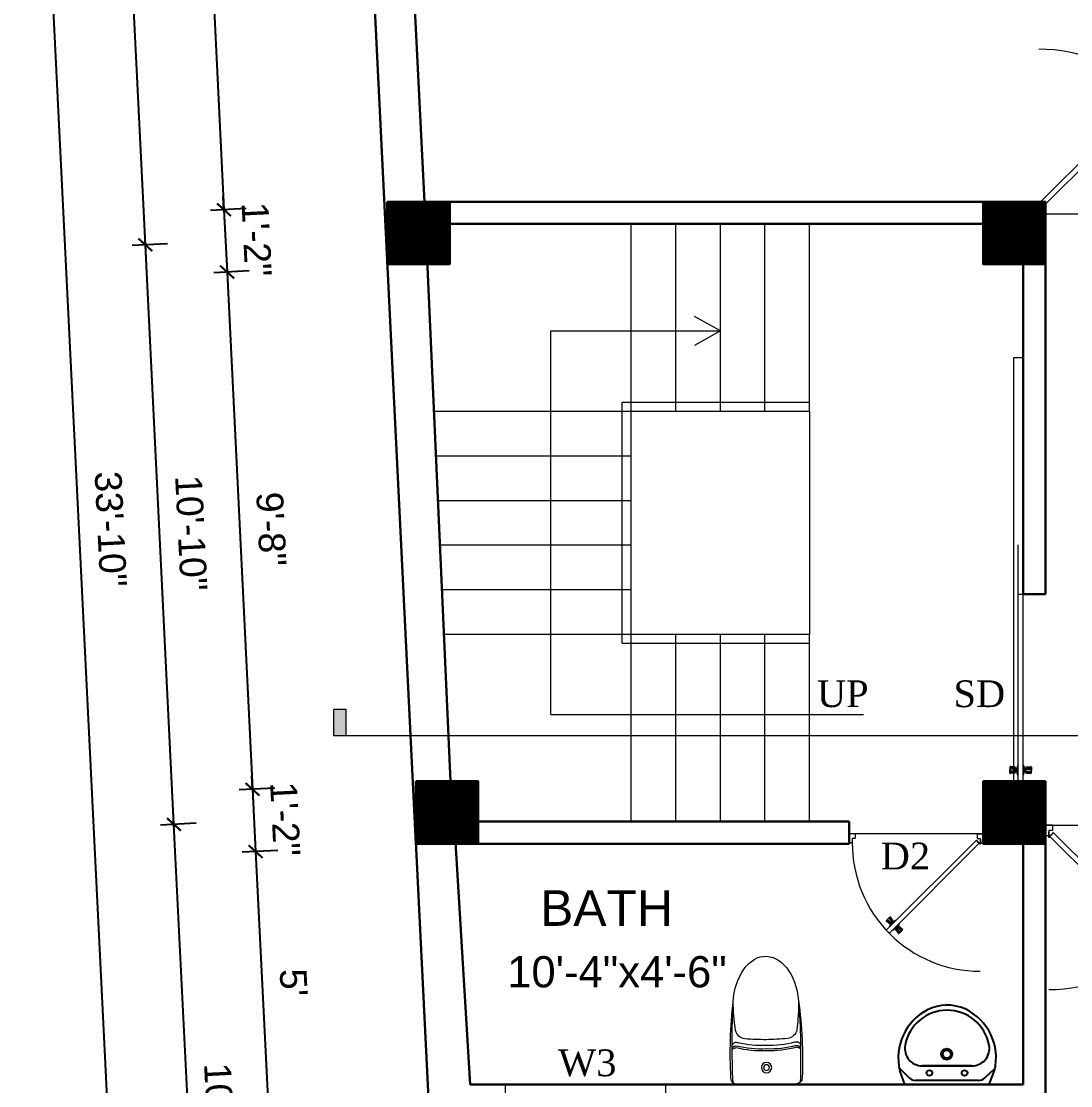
# Model space of a CAD drawing. Header units: inches. Extents: x -4737 to 13205, y 2479 to 13285.
# Drawn here: x -3662.2 to -3426.7, y 8744.2 to 8983 of the extents above; entities that cross this region are included whole.
import ezdxf
from ezdxf.enums import TextEntityAlignment as Align

# ---------------------------------------------------------------- set-up
doc = ezdxf.new("R2010")
doc.units = ezdxf.units.IN
doc.header["$MEASUREMENT"] = 0
doc.linetypes.add('HIDDEN2', pattern=[0.1875, 0.125, -0.0625])
for name, color, linetype, lineweight in [('A-FURN', 9, 'Continuous', 5), ('Door', 205, 'Continuous', 13), ('hatch-.09', 8, 'Continuous', 9), ('Label', 7, 'Continuous', 13), ('ns_DIMS', 1, 'Continuous', 0), ('ns_DIMS @ 1', 1, 'Continuous', 0), ('ns_TEXT', 7, 'Continuous', 13), ('PUERTAS', 7, 'Continuous', 9), ('stair', 201, 'Continuous', 13), ('Text', 7, 'Continuous', 13), ('WALL', 12, 'Continuous', 30), ('wall2', 1, 'Continuous', 15)]:
    doc.layers.add(name, color=color, linetype=linetype, lineweight=lineweight)
doc.layers.add('furniture', color=253, linetype='Continuous')
doc.styles.add('arial 1000', font='arial.ttf')
doc.styles.add('dim', font='arial.ttf', dxfattribs={"height": 7})
doc.styles.get("Standard").update_dxf_attribs({"font": 'arial.ttf'})
doc.styles.add('Tahoma', font='tahoma.ttf')
doc.dimstyles.new("1-8'", dxfattribs={"dimtxt": 6, "dimasz": 3, "dimexe": 3, "dimexo": 6, "dimgap": 4, "dimtad": 1, "dimdec": 0, "dimzin": 0, "dimdsep": 46, "dimlunit": 4, "dimtxsty": 'arial 1000', "dimblk": 'ARCHTICK', "dimcen": 8, "dimdle": 3, "dimclrt": 7, "dimazin": 0, "dimtfac": 1, "dimtdec": 0, "dimtix": 1, "dimtmove": 2, "dimatfit": 3, "dimfxl": 5, "dimfxlon": 1, "dimarcsym": 0})

# ---------------------------------------------------------------- blocks, each defined once
blk = doc.blocks.new('2ft6in')
at = {"layer": 'PUERTAS', "color": 2}
for p, q in [((0.84, 2.1), (21.02, 22.28)), ((21.71, 21.6), (1.47, 1.37)), ((18.33, 21.76), (18.31, 21.77)), ((21.71, 21.6), (21.02, 22.28)), ((21.18, 18.9), (21.2, 18.89)), ((0, 2), (0, 0)), ((0.6, 2), (0, 2)), ((1.33, 0), (0, 0)), ((0.6, 1.26), (0.6, 2.04)), ((0.67, 1.26), (0.6, 1.26)), ((0.67, 1.26), (0.67, 2.01)), ((0.67, 1), (0.67, 1.26)), ((1.33, 1), (0.67, 1)), ((1.31, 1.53), (0.79, 2.06)), ((1.36, 1.58), (0.81, 2.12)), ((1.36, 1.58), (1.31, 1.53)), ((1.47, 1.37), (1.31, 1.53)), ((1.33, 0), (1.33, 1)), ((28.67, 0), (28.67, 1)), ((28.67, 1), (29.33, 1)), ((28.67, 0), (30, 0)), ((29.33, 1), (29.33, 2)), ((29.33, 2), (30, 2)), ((30, 0), (30, 2))]:
    blk.add_line(p, q, dxfattribs=at)
at = {"layer": 'PUERTAS', "color": 1}
for p, q in [((18.06, 21.44), (18.48, 21.86)), ((18.08, 21.51), (18.45, 21.88)), ((18.11, 21.49), (18.08, 21.51)), ((18.82, 22.25), (18.45, 21.88)), ((18.9, 22.28), (18.48, 21.86)), ((18.84, 22.23), (18.82, 22.25)), ((19.54, 21.59), (18.99, 22.27)), ((19.54, 21.5), (19.18, 21.15)), ((20.12, 21.49), (19.74, 21.24)), ((20.22, 21.48), (20.22, 21.49)), ((18.74, 20.79), (18.06, 21.34)), ((18.83, 20.8), (19.18, 21.15)), ((18.84, 20.21), (19.1, 20.6)), ((18.85, 20.11), (18.84, 20.12)), ((18.92, 20.89), (18.93, 20.88)), ((19.02, 20.88), (19.24, 21.1)), ((19.12, 20.8), (19.03, 20.89)), ((19.1, 20.7), (19.11, 20.69)), ((19.1, 20.6), (19.1, 20.6)), ((19.11, 20.79), (19.33, 21.01)), ((19.45, 21.31), (19.24, 21.1)), ((19.55, 21.22), (19.33, 21.01)), ((19.45, 21.41), (19.45, 21.41)), ((19.54, 21.22), (19.45, 21.31)), ((19.53, 19.43), (19.54, 19.42)), ((19.64, 21.23), (19.64, 21.23)), ((19.64, 19.42), (20.02, 19.67)), ((19.74, 21.24), (19.73, 21.23)), ((20.02, 19.67), (20.03, 19.68)), ((20.12, 19.68), (20.12, 19.68)), ((20.21, 19.69), (20.43, 19.9)), ((20.22, 19.41), (20.57, 19.76)), ((20.22, 19.69), (20.31, 19.6)), ((20.22, 19.32), (20.76, 18.64)), ((20.31, 19.6), (20.52, 19.81)), ((20.31, 19.5), (20.31, 19.5)), ((20.65, 20.12), (20.43, 19.9)), ((20.74, 20.03), (20.52, 19.81)), ((20.93, 20.11), (20.57, 19.76)), ((20.64, 20.11), (20.73, 20.02)), ((20.66, 20.31), (20.65, 20.31)), ((20.65, 20.21), (20.65, 20.22)), ((20.91, 20.7), (20.66, 20.31)), ((20.84, 20.02), (20.83, 20.03)), ((20.91, 20.8), (20.91, 20.79)), ((21.02, 20.12), (21.7, 19.57)), ((21.7, 19.47), (21.28, 19.05)), ((21.67, 19.4), (21.31, 19.03)), ((21.65, 19.42), (21.67, 19.4)), ((20.86, 18.63), (21.28, 19.05)), ((20.91, 18.68), (20.94, 18.66)), ((20.94, 18.66), (21.31, 19.03))]:
    blk.add_line(p, q, dxfattribs=at)
at = {"layer": 'PUERTAS', "color": 8}
for p, q in [((18.95, 20.92), (18.2, 21.58)), ((18.44, 21.9), (18.31, 21.77)), ((19.07, 21.03), (18.34, 21.72)), ((18.44, 21.9), (18.56, 22.02)), ((18.58, 22.01), (18.56, 22.02)), ((19.3, 21.26), (18.61, 22)), ((19.42, 21.38), (18.75, 22.14)), ((19.51, 21.48), (18.88, 22.26)), ((19.55, 21.53), (18.93, 22.3)), ((18.81, 20.78), (18.04, 21.4)), ((18.86, 20.83), (18.08, 21.46)), ((18.91, 20.27), (19.19, 20.69)), ((19.13, 20.8), (19.03, 20.9)), ((19.15, 20.82), (19.05, 20.92)), ((19.09, 20.44), (19.25, 20.76)), ((19.19, 20.87), (19.1, 20.96)), ((19.25, 20.93), (19.16, 21.02)), ((19.28, 20.63), (19.32, 20.83)), ((19.4, 21.08), (19.31, 21.17)), ((19.47, 21.15), (19.38, 21.24)), ((19.43, 20.78), (19.4, 20.9)), ((19.51, 21.19), (19.42, 21.28)), ((19.55, 20.91), (19.43, 20.94)), ((19.53, 21.21), (19.44, 21.3)), ((19.7, 21.06), (19.51, 21.01)), ((19.89, 21.24), (19.58, 21.08)), ((20.07, 21.42), (19.64, 21.15)), ((19.69, 19.49), (20.12, 19.76)), ((19.87, 19.67), (20.18, 19.83)), ((20.06, 19.85), (20.25, 19.9)), ((20.21, 20), (20.33, 19.97)), ((20.21, 19.38), (20.83, 18.61)), ((20.23, 19.7), (20.32, 19.61)), ((20.25, 19.72), (20.34, 19.63)), ((20.25, 19.43), (20.88, 18.65)), ((20.29, 19.76), (20.38, 19.67)), ((20.33, 20.13), (20.36, 20.01)), ((20.34, 19.53), (21, 18.77)), ((20.36, 19.83), (20.45, 19.74)), ((20.48, 20.28), (20.44, 20.08)), ((20.46, 19.64), (21.14, 18.91)), ((20.5, 19.98), (20.6, 19.89)), ((20.67, 20.47), (20.51, 20.15)), ((20.85, 20.64), (20.57, 20.22)), ((20.57, 20.04), (20.66, 19.95)), ((20.61, 20.09), (20.7, 19.99)), ((20.63, 20.11), (20.72, 20.01)), ((20.69, 19.87), (21.42, 19.19)), ((20.81, 19.99), (21.56, 19.33)), ((20.9, 20.08), (21.68, 19.45)), ((20.95, 20.13), (21.72, 19.51)), ((21.32, 19.01), (21.44, 19.14)), ((21.43, 19.15), (21.44, 19.14)), ((21.32, 19.01), (21.2, 18.89)), ((0, 0), (30, 0))]:
    blk.add_line(p, q, dxfattribs=at)
at = {"layer": 'PUERTAS', "color": 2}
for radius in [0.129, 0.0627]:
    blk.add_circle((0.68, 2.14), radius, dxfattribs=at)
at = {"layer": 'PUERTAS', "color": 8}
blk.add_arc((0.68, 2.14), 28.65, 359.7285, 90.0333, dxfattribs=at)
at = {"layer": 'PUERTAS', "color": 1}
for centre, start, end in [((18.94, 22.23), 38.9236, 135), ((19.49, 21.55), 315, 38.9236), ((20.17, 21.44), 45, 135), ((18.78, 20.84), 231.0764, 315), ((18.89, 20.16), 135, 225), ((18.97, 20.93), 225, 315), ((19.16, 20.74), 135, 219.7428), ((19.06, 20.65), 315, 39.7428), ((19.4, 21.36), 315, 45), ((19.59, 19.47), 225, 315), ((19.6, 21.18), 50.2572, 135), ((19.68, 21.28), 230.2572, 315), ((20.07, 19.63), 50.2572, 135), ((20.16, 19.73), 230.2572, 315), ((20.27, 19.36), 135, 218.9236), ((20.35, 19.55), 135, 225), ((20.7, 20.26), 135, 219.7428), ((20.6, 20.17), 315, 39.7428), ((20.78, 19.98), 45, 135), ((20.87, 20.75), 315, 45), ((20.98, 20.07), 51.0764, 135), ((21.65, 19.52), 315, 51.0764), ((20.82, 18.68), 218.9236, 315)]:
    blk.add_arc(centre, 0.0667, start, end, dxfattribs=at)
blk = doc.blocks.new('*U33')
at = {"color": 3, "xscale": -1}
blk.add_blockref('2ft6in', (42, 0), dxfattribs=at)
blk = doc.blocks.new('3ft')
at = {"layer": 'PUERTAS', "color": 2}
for p, q in [((1.01, 2.52), (25.23, 26.74)), ((26.05, 25.92), (25.23, 26.74)), ((26.05, 25.92), (1.77, 1.64)), ((21.99, 26.11), (21.98, 26.13)), ((25.42, 22.68), (25.43, 22.67)), ((0, 2.4), (0, 0)), ((0.72, 2.4), (0, 2.4)), ((0.72, 1.52), (0.72, 2.44)), ((0.8, 1.52), (0.8, 2.41)), ((1.57, 1.84), (0.94, 2.47)), ((1.63, 1.89), (0.97, 2.55)), ((35.2, 1.2), (35.2, 2.4)), ((35.2, 2.4), (36, 2.4)), ((36, 0), (36, 2.4)), ((1.6, 0), (0, 0)), ((0.8, 1.52), (0.72, 1.52)), ((0.8, 1.2), (0.8, 1.52)), ((1.6, 1.2), (0.8, 1.2)), ((1.63, 1.89), (1.57, 1.84)), ((1.77, 1.64), (1.57, 1.84)), ((1.6, 0), (1.6, 1.2)), ((34.4, 0), (34.4, 1.2)), ((34.4, 1.2), (35.2, 1.2)), ((34.4, 0), (36, 0))]:
    blk.add_line(p, q, dxfattribs=at)
at = {"layer": 'PUERTAS', "color": 8}
for p, q in [((22.13, 26.28), (21.98, 26.13)), ((22.13, 26.28), (22.27, 26.42)), ((22.29, 26.41), (22.27, 26.42)), ((23.16, 25.52), (22.34, 26.39)), ((23.3, 25.66), (22.5, 26.56)), ((23.41, 25.77), (22.65, 26.71)), ((23.46, 25.83), (22.72, 26.75)), ((22.57, 24.94), (21.65, 25.68)), ((22.63, 24.99), (21.69, 25.75)), ((22.74, 25.1), (21.84, 25.9)), ((22.88, 25.24), (22.01, 26.06)), ((22.69, 24.32), (23.02, 24.83)), ((22.95, 24.96), (22.84, 25.07)), ((22.98, 24.99), (22.86, 25.1)), ((23.03, 25.04), (22.91, 25.15)), ((22.91, 24.53), (23.1, 24.91)), ((23.11, 25.12), (22.99, 25.23)), ((23.13, 24.76), (23.18, 24.99)), ((23.28, 25.3), (23.17, 25.41)), ((23.36, 25.37), (23.25, 25.49)), ((23.31, 24.94), (23.28, 25.08)), ((23.41, 25.43), (23.3, 25.54)), ((23.46, 25.09), (23.32, 25.13)), ((23.44, 25.45), (23.33, 25.56)), ((23.64, 25.27), (23.41, 25.22)), ((23.87, 25.49), (23.49, 25.3)), ((24.08, 25.71), (23.57, 25.38)), ((24.07, 23.82), (24.3, 23.88)), ((24.25, 24), (24.39, 23.97)), ((24.4, 24.15), (24.43, 24.01)), ((24.58, 24.33), (24.52, 24.1)), ((24.6, 23.97), (24.72, 23.86)), ((24.8, 24.56), (24.61, 24.18)), ((25.02, 24.77), (24.68, 24.26)), ((24.68, 24.05), (24.79, 23.94)), ((24.73, 24.1), (24.85, 23.99)), ((24.76, 24.13), (24.87, 24.02)), ((24.97, 23.99), (25.87, 23.2)), ((25.08, 24.1), (26.02, 23.34)), ((25.14, 24.15), (26.06, 23.41)), ((23.63, 23.38), (24.14, 23.72)), ((23.84, 23.6), (24.22, 23.79)), ((24.25, 23.26), (24.99, 22.34)), ((24.27, 23.64), (24.38, 23.53)), ((24.3, 23.67), (24.41, 23.56)), ((24.3, 23.32), (25.06, 22.38)), ((24.35, 23.72), (24.46, 23.61)), ((24.41, 23.43), (25.2, 22.53)), ((24.43, 23.8), (24.54, 23.69)), ((24.55, 23.57), (25.37, 22.7)), ((24.83, 23.85), (25.7, 23.03)), ((25.58, 22.82), (25.43, 22.67)), ((25.58, 22.82), (25.73, 22.97)), ((25.72, 22.98), (25.73, 22.97)), ((0, 0), (36, 0))]:
    blk.add_line(p, q, dxfattribs=at)
at = {"layer": 'PUERTAS', "color": 1}
for p, q in [((22.58, 26.7), (22.14, 26.26)), ((22.67, 26.73), (22.17, 26.23)), ((22.61, 26.67), (22.58, 26.7)), ((23.45, 25.91), (22.79, 26.73)), ((21.67, 25.73), (22.17, 26.23)), ((22.49, 24.95), (21.67, 25.61)), ((21.7, 25.82), (22.14, 26.26)), ((21.73, 25.79), (21.7, 25.82)), ((22.6, 24.96), (23.02, 25.38)), ((22.61, 24.25), (22.92, 24.72)), ((22.62, 24.13), (22.61, 24.14)), ((22.7, 25.07), (22.71, 25.06)), ((22.82, 25.06), (23.08, 25.32)), ((22.94, 24.95), (22.83, 25.07)), ((22.92, 24.72), (22.92, 24.72)), ((22.93, 24.94), (23.19, 25.21)), ((22.93, 24.84), (22.93, 24.83)), ((23.44, 25.81), (23.02, 25.38)), ((23.34, 25.58), (23.08, 25.32)), ((23.46, 25.47), (23.19, 25.21)), ((23.33, 25.7), (23.34, 25.69)), ((23.45, 25.46), (23.33, 25.57)), ((23.57, 25.47), (23.57, 25.47)), ((24.15, 25.79), (23.68, 25.48)), ((23.68, 25.48), (23.68, 25.48)), ((24.25, 23.62), (24.51, 23.89)), ((24.27, 25.78), (24.26, 25.79)), ((24.78, 24.15), (24.51, 23.89)), ((24.89, 24.03), (24.63, 23.77)), ((25.11, 24.14), (24.69, 23.71)), ((24.77, 24.14), (24.88, 24.03)), ((24.79, 24.38), (24.78, 24.37)), ((24.78, 24.26), (24.78, 24.26)), ((25.1, 24.84), (24.79, 24.38)), ((25, 24.03), (25, 24.03)), ((25.09, 24.96), (25.1, 24.95)), ((25.22, 24.14), (26.03, 23.48)), ((23.44, 23.31), (23.45, 23.3)), ((23.56, 23.3), (24.03, 23.61)), ((24.03, 23.61), (24.03, 23.62)), ((24.14, 23.62), (24.14, 23.62)), ((24.26, 23.29), (24.69, 23.71)), ((24.26, 23.63), (24.37, 23.52)), ((24.26, 23.18), (24.92, 22.37)), ((24.37, 23.52), (24.63, 23.77)), ((24.37, 23.4), (24.37, 23.4)), ((25.04, 22.36), (25.54, 22.86)), ((25.1, 22.42), (25.13, 22.39)), ((25.13, 22.39), (25.57, 22.83)), ((26.04, 23.37), (25.54, 22.86)), ((26.01, 23.27), (25.57, 22.83)), ((25.98, 23.3), (26.01, 23.27))]:
    blk.add_line(p, q, dxfattribs=at)
at = {"layer": 'PUERTAS', "color": 2}
for radius in [0.155, 0.0752]:
    blk.add_circle((0.82, 2.56), radius, dxfattribs=at)
at = {"layer": 'PUERTAS', "color": 8}
blk.add_arc((0.82, 2.56), 34.38, 359.7285, 90.0333, dxfattribs=at)
at = {"layer": 'PUERTAS', "color": 1}
for centre, start, end in [((22.73, 26.68), 38.9236, 135), ((22.54, 25.01), 231.0764, 315), ((22.67, 24.2), 135, 225), ((22.77, 25.12), 225, 315), ((22.99, 24.89), 135, 219.7428), ((22.87, 24.78), 315, 39.7428), ((23.28, 25.63), 315, 45), ((23.39, 25.86), 315, 38.9236), ((23.51, 25.41), 50.2572, 135), ((23.62, 25.53), 230.2572, 315), ((24.2, 25.73), 45, 135), ((24.84, 24.31), 135, 219.7428), ((24.72, 24.21), 315, 39.7428), ((24.94, 23.98), 45, 135), ((25.04, 24.89), 315, 45), ((25.17, 24.08), 51.0764, 135), ((23.51, 23.36), 225, 315), ((24.09, 23.56), 50.2572, 135), ((24.2, 23.68), 230.2572, 315), ((24.32, 23.23), 135, 218.9236), ((24.42, 23.46), 135, 225), ((24.98, 22.42), 218.9236, 315), ((25.98, 23.42), 315, 51.0764)]:
    blk.add_arc(centre, 0.08, start, end, dxfattribs=at)
blk = doc.blocks.new('*U36')
at = {"color": 3}
blk.add_blockref('3ft', (0, 0), dxfattribs=at)
blk = doc.blocks.new('A$C2BC6131C')
at = {"layer": 'A-FURN', "color": 8}
for p in [(0, 163.5), (0, -163.5)]:
    blk.add_line(p, (0, 0), dxfattribs=at)
for radius in [29.6, 16.1]:
    blk.add_circle((95.9, 0), radius, dxfattribs=at)
for centre, radius, start, end in [((40, 163.5), 40, 92.59988, 180), ((197, -4116.4), 4311.6, 86.30057, 92.47118), ((155.1, -2371.3), 2577.4, 82.86641, 92.59988), ((201.9, 176.4), 18.8, 342.35932, 95.93155), ((192.7, 178.4), 18.2, 343.38126, 66.47238), ((217.8, 172), 24.1, 332.20328, 71.94045), ((468.5, -913.5), 1099.7, 89.65189, 98.29697), ((793.4, 23.7), 602, 165.61847, 182.25332), ((793.4, 23.7), 592, 165.61847, 182.25332), ((773.9, 23.7), 552, 165.61847, 182.45753), ((1633.1, -8.2), 1378.2, 174.60795, 179.65911), ((320.7, 115.7), 60, 100.47011, 174.60795), ((1633.1, 8.2), 1378.2, 180.34089, 185.39205), ((793.4, -23.7), 602, 177.74668, 194.38153), ((793.4, -23.7), 592, 177.74668, 194.38153), ((773.9, -23.7), 552, 177.54247, 194.38153), ((40, -163.5), 40, 180, 267.40012), ((201.9, -176.4), 18.8, 264.06845, 17.64068), ((192.7, -178.4), 18.2, 293.52762, 16.61874), ((217.8, -172), 24.1, 288.05955, 27.79672), ((320.7, -115.7), 60, 185.39205, 259.52989), ((468.5, 913.5), 1099.7, 261.70303, 270.34811), ((197, 4116.4), 4311.6, 267.52882, 273.69943), ((155.1, 2371.3), 2577.4, 267.40012, 277.13359)]:
    blk.add_arc(centre, radius, start, end, dxfattribs=at)
blk.add_ellipse((440.7, 0), major_axis=(-289.3, 0), ratio=0.648116, start_param=1.570796, end_param=4.592942, dxfattribs=at)
blk = doc.blocks.new('A$C2C8E2855')
at = {"color": 3}
for p, q in [((49.5, -117.7), (20, -196.2)), ((530.2, -117.7), (49.5, -117.7)), ((52.4, -117.7), (529.2, -117.7)), ((530.2, -117.7), (559.7, -196.2)), ((76.7, -153.7), (18.7, -208.2)), ((110.9, -140.2), (470.9, -140.2)), ((506.5, -155.1), (563.4, -212.8)), ((149.1, -222.9), (431, -222.9)), ((431, -222.9), (149.1, -222.9))]:
    blk.add_line(p, q, dxfattribs=at)
for centre, radius in [((190.8, -182.7), 16.3), ((390.8, -182.7), 16.3), ((292.2, -290.1), 31.6), ((292.2, -290.1), 23)]:
    blk.add_circle(centre, radius, dxfattribs=at)
for centre, radius, start, end in [((110.9, -190.2), 50, 90, 133.18096), ((470.9, -190.2), 50, 44.56072, 90), ((318.3, -269.6), 307.1, 166.17513, 244.72963), ((149.1, -322.9), 100, 90, 190.56023), ((261.4, -269.6), 307.1, 297.06391, 13.82487), ((431, -322.9), 100, 349.43977, 90), ((290.1, -296.6), 243.4, 190.56023, 349.43977), ((289.7, -319.1), 250.2, 245.80711, 296.46282), ((318.3, -269.6), 307.1, 266.58899, 266.59358)]:
    blk.add_arc(centre, radius, start, end, dxfattribs=at)
at = {"color": 3, "width": 0.8, "flags": 9}
for tag in ['XSIZE', 'YSIZE']:
    blk.add_attdef(tag, (289.9, -117.7), '', height=0.5, dxfattribs=at)
blk = doc.blocks.new('*U53')
blk.add_hatch(color=256).paths.add_polyline_path([(-7.7473, 0.125), (-7.6914, 0.125), (-7.6914, 0), (-7.7473, 0)])
at = {"linetype": 'HIDDEN2', "ltscale": 100}
blk.add_line((-0.3125, 0), (-7.7473, 0), dxfattribs=at)
blk.add_lwpolyline([(-7.7473, 0.125), (-7.6914, 0.125), (-7.6914, 0), (-7.7473, 0)], close=True)
at = {"style": 'Tahoma', "flags": 8}
blk.add_attdef('VIEWNUMBER', text='', height=0.125, dxfattribs=at).set_placement((0, 0), align=Align.BOTTOM_CENTER)
blk.add_attdef('SHEETNUMBER', text='', height=0.125, dxfattribs=at).set_placement((0, -0.0625), align=Align.TOP_CENTER)
blk = doc.blocks.new('_ArchTick')
at = {"color": 0, "const_width": 0.15}
blk.add_lwpolyline([(-0.5, -0.5), (0.5, 0.5)], dxfattribs=at)
blk = doc.blocks.new('*D1497')
at = {"layer": 'Defpoints', "color": 0, "transparency": 16777216}
for p in [(-3586.56, 9061.02), (-3580.04, 8942.51), (-3616.68, 8940.7)]:
    blk.add_point(p, dxfattribs=at)
at = {"layer": 'ns_DIMS', "color": 0, "lineweight": -2, "transparency": 16777216}
for p, q in [((-3622.67, 9062.24), (-3616.53, 8937.71)), ((-3617.53, 9059.49), (-3625.52, 9059.1)), ((-3611.69, 8940.95), (-3619.68, 8940.56))]:
    blk.add_line(p, q, dxfattribs=at)
at = {"layer": 'ns_DIMS', "color": 0, "lineweight": -2, "transparency": 16777216, "xscale": 3, "yscale": 3, "zscale": 3}
for p, rotation in [((-3622.52, 9059.24), 92.82029601864603), ((-3616.68, 8940.7), 272.820296018646)]:
    blk.add_blockref('_ArchTick', p, dxfattribs=dict(at, rotation=rotation))
at = {"layer": 'ns_DIMS', "color": 7, "transparency": 16777216, "insert": (-3612.54, 9000.32), "char_height": 6, "attachment_point": 5, "rotation": 272.8203, "style": 'arial 1000'}
blk.add_mtext('9\'-11"', dxfattribs=at)
blk = doc.blocks.new('*D1498')
at = {"layer": 'Defpoints', "color": 0, "transparency": 16777216}
for p in [(-3580.04, 8942.51), (-3580.04, 8928.51), (-3615.99, 8926.74)]:
    blk.add_point(p, dxfattribs=at)
at = {"layer": 'ns_DIMS', "color": 0, "lineweight": -2, "transparency": 16777216}
for p, q in [((-3616.68, 8940.7), (-3616.83, 8943.7)), ((-3611.69, 8940.95), (-3619.68, 8940.56)), ((-3616.68, 8940.7), (-3615.99, 8926.74)), ((-3611, 8926.98), (-3618.99, 8926.59)), ((-3615.99, 8926.74), (-3615.84, 8923.74))]:
    blk.add_line(p, q, dxfattribs=at)
at = {"layer": 'ns_DIMS', "color": 0, "lineweight": -2, "transparency": 16777216, "xscale": 3, "yscale": 3, "zscale": 3}
for p, rotation in [((-3616.68, 8940.7), 272.820296018646), ((-3615.99, 8926.74), 92.82029601864603)]:
    blk.add_blockref('_ArchTick', p, dxfattribs=dict(at, rotation=rotation))
at = {"layer": 'ns_DIMS', "color": 7, "transparency": 16777216, "insert": (-3609.33, 8934.06), "char_height": 6, "attachment_point": 5, "rotation": 272.8203, "style": 'arial 1000'}
blk.add_mtext('1\'-2"', dxfattribs=at)
blk = doc.blocks.new('*D1499')
at = {"layer": 'Defpoints', "color": 0, "transparency": 16777216}
for p in [(-3580.04, 8928.51), (-3610.28, 8810.7), (-3573.63, 8812.51)]:
    blk.add_point(p, dxfattribs=at)
at = {"layer": 'ns_DIMS', "color": 0, "lineweight": -2, "transparency": 16777216}
for p, q in [((-3616.14, 8929.73), (-3610.13, 8807.71)), ((-3611, 8926.98), (-3618.99, 8926.59)), ((-3605.28, 8810.95), (-3613.27, 8810.56))]:
    blk.add_line(p, q, dxfattribs=at)
at = {"layer": 'ns_DIMS', "color": 0, "lineweight": -2, "transparency": 16777216, "xscale": 3, "yscale": 3, "zscale": 3}
for p, rotation in [((-3615.99, 8926.74), 92.82029601864603), ((-3610.28, 8810.7), 272.820296018646)]:
    blk.add_blockref('_ArchTick', p, dxfattribs=dict(at, rotation=rotation))
at = {"layer": 'ns_DIMS', "color": 7, "transparency": 16777216, "insert": (-3606.08, 8869.07), "char_height": 6, "attachment_point": 5, "rotation": 272.8203, "style": 'arial 1000'}
blk.add_mtext('9\'-8"', dxfattribs=at)
blk = doc.blocks.new('*D1500')
at = {"layer": 'Defpoints', "color": 0, "transparency": 16777216}
for p in [(-3573.63, 8812.51), (-3573.63, 8798.51), (-3609.59, 8796.74)]:
    blk.add_point(p, dxfattribs=at)
at = {"layer": 'ns_DIMS', "color": 0, "lineweight": -2, "transparency": 16777216}
for p, q in [((-3610.28, 8810.7), (-3610.42, 8813.7)), ((-3605.28, 8810.95), (-3613.27, 8810.56)), ((-3610.28, 8810.7), (-3609.59, 8796.74)), ((-3604.59, 8796.98), (-3612.58, 8796.59)), ((-3609.59, 8796.74), (-3609.44, 8793.74))]:
    blk.add_line(p, q, dxfattribs=at)
at = {"layer": 'ns_DIMS', "color": 0, "lineweight": -2, "transparency": 16777216, "xscale": 3, "yscale": 3, "zscale": 3}
for p, rotation in [((-3610.28, 8810.7), 272.820296018646), ((-3609.59, 8796.74), 92.82029601864603)]:
    blk.add_blockref('_ArchTick', p, dxfattribs=dict(at, rotation=rotation))
at = {"layer": 'ns_DIMS', "color": 7, "transparency": 16777216, "insert": (-3602.93, 8804.06), "char_height": 6, "attachment_point": 5, "rotation": 272.8203, "style": 'arial 1000'}
blk.add_mtext('1\'-2"', dxfattribs=at)
blk = doc.blocks.new('*D1501')
at = {"layer": 'Defpoints', "color": 0, "transparency": 16777216}
for p in [(-3573.63, 8798.51), (-3561.12, 8739.5), (-3606.66, 8737.26)]:
    blk.add_point(p, dxfattribs=at)
at = {"layer": 'ns_DIMS', "color": 0, "lineweight": -2, "transparency": 16777216}
for p, q in [((-3609.74, 8799.73), (-3606.51, 8734.26)), ((-3604.59, 8796.98), (-3612.58, 8796.59)), ((-3601.66, 8737.5), (-3609.65, 8737.11))]:
    blk.add_line(p, q, dxfattribs=at)
at = {"layer": 'ns_DIMS', "color": 0, "lineweight": -2, "transparency": 16777216, "xscale": 3, "yscale": 3, "zscale": 3}
for p, rotation in [((-3609.59, 8796.74), 92.82029601864603), ((-3606.66, 8737.26), 272.820296018646)]:
    blk.add_blockref('_ArchTick', p, dxfattribs=dict(at, rotation=rotation))
at = {"layer": 'ns_DIMS', "color": 7, "transparency": 16777216, "insert": (-3601.08, 8767.34), "char_height": 6, "attachment_point": 5, "rotation": 272.8203, "style": 'arial 1000'}
blk.add_mtext("5'", dxfattribs=at)
blk = doc.blocks.new('*D1504')
at = {"layer": 'Defpoints', "color": 0, "transparency": 16777216}
for p in [(-3573.63, 8805.51), (-3627.91, 8802.83), (-3567.28, 8676.51)]:
    blk.add_point(p, dxfattribs=at)
at = {"layer": 'ns_DIMS', "color": 0, "lineweight": -2, "transparency": 16777216}
for p, q in [((-3621.41, 8670.84), (-3628.06, 8805.83)), ((-3622.92, 8803.08), (-3630.91, 8802.69)), ((-3616.56, 8674.08), (-3624.55, 8673.69))]:
    blk.add_line(p, q, dxfattribs=at)
at = {"layer": 'ns_DIMS', "color": 0, "lineweight": -2, "transparency": 16777216, "xscale": 3, "yscale": 3, "zscale": 3}
for p, rotation in [((-3627.91, 8802.83), 92.82029601863742), ((-3621.55, 8673.83), 272.8202960186374)]:
    blk.add_blockref('_ArchTick', p, dxfattribs=dict(at, rotation=rotation))
at = {"layer": 'ns_DIMS', "color": 7, "transparency": 16777216, "insert": (-3617.68, 8738.68), "char_height": 6, "attachment_point": 5, "rotation": 272.8203, "style": 'arial 1000'}
blk.add_mtext('10\'-9"', dxfattribs=at)
blk = doc.blocks.new('*D1505')
at = {"layer": 'Defpoints', "color": 0, "transparency": 16777216}
for p in [(-3587.25, 9075.02), (-3659.17, 9071.47), (-3567.28, 8669.51)]:
    blk.add_point(p, dxfattribs=at)
at = {"layer": 'ns_DIMS', "color": 0, "lineweight": -2, "transparency": 16777216}
for p, q in [((-3639.04, 8662.97), (-3659.31, 9074.47)), ((-3654.17, 9071.72), (-3662.16, 9071.33)), ((-3634.2, 8666.21), (-3642.19, 8665.82))]:
    blk.add_line(p, q, dxfattribs=at)
at = {"layer": 'ns_DIMS', "color": 0, "lineweight": -2, "transparency": 16777216, "xscale": 3, "yscale": 3, "zscale": 3}
for p, rotation in [((-3659.17, 9071.47), 92.82029601863792), ((-3639.19, 8665.97), 272.8202960186379)]:
    blk.add_blockref('_ArchTick', p, dxfattribs=dict(at, rotation=rotation))
at = {"layer": 'ns_DIMS', "color": 7, "transparency": 16777216, "insert": (-3642.12, 8869.07), "char_height": 6, "attachment_point": 5, "rotation": 272.8203, "style": 'arial 1000'}
blk.add_mtext('33\'-10"', dxfattribs=at)
blk = doc.blocks.new('*D1506')
at = {"layer": 'Defpoints', "color": 0, "transparency": 16777216}
for p in [(-3580.04, 8935.51), (-3634.31, 8932.83), (-3573.63, 8805.51)]:
    blk.add_point(p, dxfattribs=at)
at = {"layer": 'ns_DIMS', "color": 0, "lineweight": -2, "transparency": 16777216}
for p, q in [((-3627.76, 8799.84), (-3634.46, 8935.83)), ((-3629.32, 8933.08), (-3637.31, 8932.69)), ((-3622.92, 8803.08), (-3630.91, 8802.69))]:
    blk.add_line(p, q, dxfattribs=at)
at = {"layer": 'ns_DIMS', "color": 0, "lineweight": -2, "transparency": 16777216, "xscale": 3, "yscale": 3, "zscale": 3}
for p, rotation in [((-3634.31, 8932.83), 92.82029601864603), ((-3627.91, 8802.83), 272.820296018646)]:
    blk.add_blockref('_ArchTick', p, dxfattribs=dict(at, rotation=rotation))
at = {"layer": 'ns_DIMS', "color": 7, "transparency": 16777216, "insert": (-3624.06, 8868.18), "char_height": 6, "attachment_point": 5, "rotation": 272.8203, "style": 'arial 1000'}
blk.add_mtext('10\'-10"', dxfattribs=at)
blk = doc.blocks.new('*D1507')
at = {"layer": 'Defpoints', "color": 0, "transparency": 16777216}
for p in [(-3586.56, 9068.02), (-3640.84, 9065.34), (-3580.04, 8935.51)]:
    blk.add_point(p, dxfattribs=at)
at = {"layer": 'ns_DIMS', "color": 0, "lineweight": -2, "transparency": 16777216}
for p, q in [((-3634.17, 8929.84), (-3640.99, 9068.34)), ((-3635.85, 9065.59), (-3643.84, 9065.19)), ((-3629.32, 8933.08), (-3637.31, 8932.69))]:
    blk.add_line(p, q, dxfattribs=at)
at = {"layer": 'ns_DIMS', "color": 0, "lineweight": -2, "transparency": 16777216, "xscale": 3, "yscale": 3, "zscale": 3}
for p, rotation in [((-3640.84, 9065.34), 92.82029601864603), ((-3634.31, 8932.83), 272.820296018646)]:
    blk.add_blockref('_ArchTick', p, dxfattribs=dict(at, rotation=rotation))
at = {"layer": 'ns_DIMS', "color": 7, "transparency": 16777216, "insert": (-3630.57, 8999.43), "char_height": 6, "attachment_point": 5, "rotation": 272.8203, "style": 'arial 1000'}
blk.add_mtext('11\'-1"', dxfattribs=at)

msp = doc.modelspace()

# ---------------------------------------------------------------- hatches: boundary and pattern name
at = {"layer": 'hatch-.09'}
h = msp.add_hatch(dxfattribs=at)
h.set_pattern_fill('ANSI31', color=256)
h.set_pattern_definition([(45, (-19012.42453, 8652.36911), (-0.0883883476, 0.0883883476), [])])
h.paths.add_polyline_path([(-3566.04, 8942.51), (-3580.04, 8942.51), (-3580.04, 8928.51), (-3566.04, 8928.51)])
h = msp.add_hatch(dxfattribs=at)
h.set_pattern_fill('ANSI31', color=256)
h.set_pattern_definition([(45, (-18878.7581, 8652.36911), (-0.0883883476, 0.0883883476), [])])
h.paths.add_polyline_path([(-3432.37, 8942.51), (-3446.37, 8942.51), (-3446.37, 8928.51), (-3432.37, 8928.51)])
h = msp.add_hatch(dxfattribs=at)
h.set_pattern_fill('ANSI31', color=256)
h.set_pattern_definition([(45, (-19006.0203, 8522.36911), (-0.0883883476, 0.0883883476), [])])
h.paths.add_polyline_path([(-3559.63, 8812.51), (-3573.63, 8812.51), (-3573.63, 8798.51), (-3559.63, 8798.51)])
h = msp.add_hatch(dxfattribs=at)
h.set_pattern_fill('ANSI31', color=256)
h.set_pattern_definition([(45, (-18878.7581, 8522.36911), (-0.0883883476, 0.0883883476), [])])
h.paths.add_polyline_path([(-3432.37, 8812.51), (-3446.37, 8812.51), (-3446.37, 8798.51), (-3432.37, 8798.51)])

# ---------------------------------------------------------------- linework, layer by layer
at = {"layer": 'Door'}
msp.add_line((-3485.31, 8895.51), (-3485.31, 8845.51), dxfattribs=at)
msp.add_lwpolyline([(-3439.53, 8812.51), (-3437.37, 8812.51), (-3437.37, 8907.51), (-3439.53, 8907.51)], close=True, dxfattribs=at)
at = {"layer": 'ns_DIMS'}
for p, q in [((-3505.31, 8913.51), (-3511.12, 8916.78)), ((-3543.31, 8913.51), (-3505.31, 8913.51)), ((-3543.31, 8827.51), (-3543.31, 8913.51)), ((-3505.31, 8913.51), (-3511.12, 8910.24)), ((-3543.31, 8827.51), (-3473.21, 8827.51))]:
    msp.add_line(p, q, dxfattribs=at)
at = {"layer": 'PUERTAS', "color": 2}
for p, q in [((-3438.53, 8865.51), (-3438.53, 8812.51)), ((-3437.37, 8812.51), (-3437.37, 8865.51)), ((-3438.53, 8854.51), (-3437.37, 8854.51)), ((-3440.37, 8815.24), (-3440.39, 8815.24)), ((-3435.53, 8815.24), (-3435.5, 8815.24)), ((-3437.37, 8812.51), (-3438.53, 8812.51))]:
    msp.add_line(p, q, dxfattribs=at)
at = {"layer": 'PUERTAS', "color": 8}
for p, q in [((-3440.39, 8815.03), (-3440.39, 8815.24)), ((-3440.39, 8815.03), (-3440.39, 8814.82)), ((-3439.13, 8815.58), (-3440.33, 8815.71)), ((-3439.13, 8815.43), (-3440.33, 8815.5)), ((-3439.13, 8815.23), (-3440.33, 8815.26)), ((-3439.14, 8815.66), (-3440.31, 8815.79)), ((-3438.88, 8815.37), (-3439.04, 8815.37)), ((-3438.88, 8815.34), (-3439.04, 8815.34)), ((-3438.88, 8815.27), (-3439.04, 8815.27)), ((-3438.88, 8815.16), (-3439.04, 8815.16)), ((-3438.61, 8816.01), (-3438.74, 8815.41)), ((-3438.61, 8815.71), (-3438.74, 8815.31)), ((-3438.61, 8815.39), (-3438.74, 8815.19)), ((-3438.61, 8815.14), (-3438.74, 8815.06)), ((-3438.61, 8814.92), (-3438.74, 8815)), ((-3437.29, 8816.01), (-3437.16, 8815.41)), ((-3437.29, 8815.71), (-3437.16, 8815.31)), ((-3437.29, 8815.39), (-3437.16, 8815.19)), ((-3437.29, 8815.14), (-3437.16, 8815.06)), ((-3437.29, 8814.92), (-3437.16, 8815)), ((-3437.02, 8815.37), (-3436.86, 8815.37)), ((-3437.02, 8815.34), (-3436.86, 8815.34)), ((-3437.02, 8815.27), (-3436.86, 8815.27)), ((-3437.02, 8815.16), (-3436.86, 8815.16)), ((-3436.77, 8815.58), (-3435.57, 8815.71)), ((-3436.77, 8815.43), (-3435.57, 8815.5)), ((-3436.77, 8815.23), (-3435.57, 8815.26)), ((-3436.76, 8815.66), (-3435.58, 8815.79)), ((-3435.5, 8815.03), (-3435.5, 8815.24)), ((-3435.5, 8815.03), (-3435.5, 8814.82)), ((-3440.37, 8814.82), (-3440.39, 8814.82)), ((-3439.13, 8814.84), (-3440.33, 8814.8)), ((-3439.13, 8814.64), (-3440.33, 8814.56)), ((-3439.13, 8814.48), (-3440.33, 8814.35)), ((-3439.14, 8814.4), (-3440.31, 8814.27)), ((-3438.88, 8814.91), (-3439.04, 8814.91)), ((-3438.88, 8814.79), (-3439.04, 8814.79)), ((-3438.88, 8814.72), (-3439.04, 8814.72)), ((-3438.88, 8814.69), (-3439.04, 8814.69)), ((-3438.61, 8814.67), (-3438.74, 8814.87)), ((-3438.61, 8814.35), (-3438.74, 8814.75)), ((-3438.61, 8814.05), (-3438.74, 8814.65)), ((-3437.29, 8814.67), (-3437.16, 8814.87)), ((-3437.29, 8814.35), (-3437.16, 8814.75)), ((-3437.29, 8814.05), (-3437.16, 8814.65)), ((-3437.02, 8814.91), (-3436.86, 8814.91)), ((-3437.02, 8814.79), (-3436.86, 8814.79)), ((-3437.02, 8814.72), (-3436.86, 8814.72)), ((-3437.02, 8814.69), (-3436.86, 8814.69)), ((-3436.77, 8814.84), (-3435.57, 8814.8)), ((-3436.77, 8814.64), (-3435.57, 8814.56)), ((-3436.77, 8814.48), (-3435.57, 8814.35)), ((-3436.76, 8814.4), (-3435.58, 8814.27)), ((-3435.53, 8814.82), (-3435.5, 8814.82))]:
    msp.add_line(p, q, dxfattribs=at)
at = {"layer": 'PUERTAS', "color": 1}
for p, q in [((-3440.33, 8815.65), (-3440.37, 8815.65)), ((-3440.37, 8815.65), (-3440.37, 8815.03)), ((-3440.37, 8814.41), (-3440.37, 8815.03)), ((-3440.33, 8815.74), (-3440.33, 8815.03)), ((-3440.33, 8814.32), (-3440.33, 8815.03)), ((-3439.2, 8815.71), (-3440.24, 8815.82)), ((-3439.13, 8815.63), (-3439.13, 8815.03)), ((-3439.13, 8815.48), (-3439.12, 8815.48)), ((-3439.13, 8814.43), (-3439.13, 8815.03)), ((-3439.04, 8815.4), (-3439.04, 8815.03)), ((-3438.88, 8815.39), (-3439.04, 8815.39)), ((-3439.04, 8814.67), (-3439.04, 8815.03)), ((-3438.88, 8815.4), (-3438.88, 8815.03)), ((-3438.88, 8814.66), (-3438.88, 8815.03)), ((-3438.81, 8815.48), (-3438.8, 8815.48)), ((-3438.62, 8816.12), (-3438.73, 8815.57)), ((-3438.73, 8815.57), (-3438.73, 8815.56)), ((-3438.53, 8816.2), (-3438.54, 8816.2)), ((-3437.37, 8816.2), (-3437.36, 8816.2)), ((-3437.28, 8816.12), (-3437.17, 8815.57)), ((-3437.17, 8815.57), (-3437.17, 8815.56)), ((-3437.09, 8815.48), (-3437.09, 8815.48)), ((-3437.02, 8815.4), (-3437.02, 8815.03)), ((-3437.02, 8815.39), (-3436.86, 8815.39)), ((-3437.02, 8814.66), (-3437.02, 8815.03)), ((-3436.86, 8815.4), (-3436.86, 8815.03)), ((-3436.86, 8814.67), (-3436.86, 8815.03)), ((-3436.77, 8815.48), (-3436.78, 8815.48)), ((-3436.77, 8815.63), (-3436.77, 8815.03)), ((-3436.77, 8814.43), (-3436.77, 8815.03)), ((-3436.7, 8815.71), (-3435.66, 8815.82)), ((-3435.57, 8815.74), (-3435.57, 8815.03)), ((-3435.57, 8815.65), (-3435.53, 8815.65)), ((-3435.57, 8814.32), (-3435.57, 8815.03)), ((-3435.53, 8815.65), (-3435.53, 8815.03)), ((-3435.53, 8814.41), (-3435.53, 8815.03)), ((-3440.33, 8814.41), (-3440.37, 8814.41)), ((-3439.2, 8814.35), (-3440.24, 8814.24)), ((-3439.13, 8814.59), (-3439.12, 8814.59)), ((-3438.88, 8814.67), (-3439.04, 8814.67)), ((-3438.81, 8814.58), (-3438.8, 8814.58)), ((-3438.73, 8814.49), (-3438.73, 8814.5)), ((-3438.62, 8813.95), (-3438.73, 8814.49)), ((-3438.53, 8813.87), (-3438.54, 8813.87)), ((-3437.37, 8813.87), (-3437.36, 8813.87)), ((-3437.28, 8813.95), (-3437.17, 8814.49)), ((-3437.17, 8814.49), (-3437.17, 8814.5)), ((-3437.09, 8814.58), (-3437.09, 8814.58)), ((-3437.02, 8814.67), (-3436.86, 8814.67)), ((-3436.77, 8814.59), (-3436.78, 8814.59)), ((-3436.7, 8814.35), (-3435.66, 8814.24)), ((-3435.57, 8814.41), (-3435.53, 8814.41))]:
    msp.add_line(p, q, dxfattribs=at)
for centre, start, end in [((-3439.21, 8815.63), 360, 83.9236), ((-3439.12, 8815.4), 360, 90), ((-3438.8, 8815.4), 95.2572, 180), ((-3438.81, 8815.56), 275.2572, 360), ((-3438.54, 8816.12), 90, 180), ((-3437.36, 8816.12), 360, 90), ((-3437.09, 8815.56), 180, 264.7428), ((-3437.1, 8815.4), 360, 84.7428), ((-3436.78, 8815.4), 90, 180), ((-3436.69, 8815.63), 96.0764, 180), ((-3435.65, 8815.74), 360, 96.0764), ((-3440.25, 8814.32), 180, 276.0764), ((-3439.21, 8814.43), 276.0764, 360), ((-3439.12, 8814.67), 270, 360), ((-3438.8, 8814.66), 180, 264.7428), ((-3438.81, 8814.5), 360, 84.7428), ((-3438.54, 8813.95), 180, 270), ((-3437.36, 8813.95), 270, 360), ((-3437.09, 8814.5), 95.2572, 180), ((-3437.1, 8814.66), 275.2572, 360), ((-3436.78, 8814.67), 180, 270), ((-3436.69, 8814.43), 180, 263.9236), ((-3435.65, 8814.32), 263.9236, 360)]:
    msp.add_arc(centre, 0.08, start, end, dxfattribs=at)
at = {"layer": 'stair', "linetype": 'ByBlock', "ltscale": 5}
for p, q in [((-3525.31, 8803.51), (-3525.31, 8937.51)), ((-3515.31, 8895.51), (-3515.31, 8937.51)), ((-3505.31, 8895.51), (-3505.31, 8937.51)), ((-3495.31, 8895.51), (-3495.31, 8937.51)), ((-3485.31, 8895.51), (-3485.31, 8937.51)), ((-3527.31, 8897.51), (-3485.31, 8897.51)), ((-3527.31, 8843.51), (-3527.31, 8897.51)), ((-3569.58, 8895.51), (-3485.31, 8895.51)), ((-3569.14, 8885.51), (-3525.31, 8885.51)), ((-3568.69, 8875.51), (-3525.31, 8875.51)), ((-3568.25, 8865.51), (-3525.31, 8865.51)), ((-3567.8, 8855.51), (-3525.31, 8855.51)), ((-3567.36, 8845.51), (-3485.31, 8845.51)), ((-3515.31, 8803.51), (-3515.31, 8845.51)), ((-3505.31, 8803.51), (-3505.31, 8845.51)), ((-3495.31, 8803.51), (-3495.31, 8845.51)), ((-3485.31, 8803.51), (-3485.31, 8845.51)), ((-3527.31, 8843.51), (-3485.31, 8843.51))]:
    msp.add_line(p, q, dxfattribs=at)
at = {"layer": 'WALL'}
for p, q in [((-3573.63, 8798.51), (-3587.25, 9075.02)), ((-3571.71, 8942.51), (-3577.55, 9061.02)), ((-3434.62, 8942.51), (-3571.57, 8942.51)), ((-3446.37, 8937.51), (-3566.33, 8937.51)), ((-3565.89, 8812.51), (-3571.1, 8929.51)), ((-3437.37, 8928.51), (-3437.37, 8854.51)), ((-3432.37, 8928.51), (-3432.37, 8854.51)), ((-3432.37, 8854.51), (-3437.37, 8854.51)), ((-3437.37, 8812.51), (-3432.37, 8812.51)), ((-3574.17, 8809.51), (-3567.28, 8669.51)), ((-3565.43, 8809.99), (-3561.43, 8744.51)), ((-3560.17, 8803.51), (-3476.37, 8803.51)), ((-3476.39, 8798.51), (-3476.39, 8803.51)), ((-3476.39, 8798.51), (-3560.42, 8798.51)), ((-3437.37, 8744.51), (-3437.37, 8798.51)), ((-3432.37, 8739.51), (-3432.37, 8798.51)), ((-3561.43, 8744.51), (-3553.51, 8744.51)), ((-3476.39, 8744.51), (-3560.42, 8744.51)), ((-3517.51, 8744.51), (-3437.37, 8744.51))]:
    msp.add_line(p, q, dxfattribs=at)
for points in [[(-3580.04, 8942.51), (-3566.04, 8942.51), (-3566.04, 8928.51), (-3580.04, 8928.51)], [(-3446.37, 8942.51), (-3432.37, 8942.51), (-3432.37, 8928.51), (-3446.37, 8928.51)], [(-3573.63, 8812.51), (-3559.63, 8812.51), (-3559.63, 8798.51), (-3573.63, 8798.51)], [(-3446.37, 8812.51), (-3432.37, 8812.51), (-3432.37, 8798.51), (-3446.37, 8798.51)]]:
    msp.add_lwpolyline(points, close=True, dxfattribs=at)
at = {"layer": 'wall2'}
for p, q in [((-3553.51, 8739.51), (-3553.51, 8744.51)), ((-3553.51, 8744.51), (-3517.51, 8744.51)), ((-3517.51, 8739.51), (-3517.51, 8744.51))]:
    msp.add_line(p, q, dxfattribs=at)

# ---------------------------------------------------------------- block references
at = {"layer": 'furniture'}
for name, p, xscale, yscale, zscale, rotation in [('A$C2BC6131C', (-3494.91, 8744.51), -0.03937007859349251, 0.03937007859349251, 0.03937007859349251, 270.5436105356556), ('A$C2C8E2855', (-3443.01, 8739.88), 0.03937007870990783, 0.03937007870990783, 0.03937007870990783, 180)]:
    msp.add_blockref(name, p, dxfattribs=dict(at, xscale=xscale, yscale=yscale, zscale=zscale, rotation=rotation))
at = {"layer": 'ns_DIMS @ 1', "xscale": 48, "yscale": 48, "zscale": 48}
msp.add_blockref('*U53', (-3220.18, 8822.67), dxfattribs=at)
at = {"layer": 'WALL'}
msp.add_blockref('*U36', (-3434.62, 8939.78), dxfattribs=at)
at = {"layer": 'WALL', "xscale": -1, "rotation": 180}
for name, p in [('*U33', (-3488.37, 8800.69)), ('*U36', (-3432.37, 8802.65))]:
    msp.add_blockref(name, p, dxfattribs=at)

# ---------------------------------------------------------------- texts
at = {"layer": 'Label', "color": 5, "linetype": 'ByBlock', "insert": (-3530.85, 8788.08), "char_height": 8, "width": 88.4068, "attachment_point": 2, "style": 'dim'}
msp.add_mtext('BATH', dxfattribs=at)
at = {"layer": 'ns_TEXT', "char_height": 6, "attachment_point": 1}
for s, insert in [('\\pi5.38698;{\\fTimes New Roman|b0|i0|c0|p18;UP}', (-3489.02, 8835.14)), ('\\pi5.65303;{\\fTimes New Roman|b0|i0|c0|p18;SD}', (-3458.65, 8835.14)), ('\\pi5.71575;{\\fTimes New Roman|b0|i0|c0|p18;D2}', (-3475.04, 8798.74)), ('\\pi4.90032;{\\fTimes New Roman|b0|i0|c0|p18;W3}', (-3546.61, 8752.36))]:
    msp.add_mtext_dynamic_manual_height_columns(s, width=21.7401, gutter_width=72, heights=[4.46], dxfattribs=dict(at, insert=insert))
at = {"layer": 'Text', "insert": (-3528.5, 8773.28), "char_height": 7, "width": 440.957, "attachment_point": 2}
msp.add_mtext('10\'-4"x4\'-6"', dxfattribs=at)

# ---------------------------------------------------------------- dimensions: what is measured, and where the dimension line sits
at = {"layer": 'ns_DIMS'}
for p1, p2, distance, picture, middle in [((-3567.28, 8669.51), (-3587.25, 9075.02), 72, '*D1505', (-3642.12, 8869.07)), ((-3567.28, 8676.51), (-3573.63, 8805.51), 54.34, '*D1504', (-3617.68, 8738.68))]:
    dim = msp.add_aligned_dim(p1=p1, p2=p2, distance=distance, dimstyle="1-8'", dxfattribs=at)
    dim.commit()
    dim.dimension.update_dxf_attribs({"geometry": picture, "text_midpoint": middle})
for base, p1, p2, angle, picture, middle in [((-3640.84, 9065.34), (-3580.04, 8935.51), (-3586.56, 9068.02), 272.8203, '*D1507', (-3630.57, 8999.43)), ((-3616.68, 8940.7), (-3586.56, 9061.02), (-3580.04, 8942.51), 92.8203, '*D1497', (-3612.54, 9000.32)), ((-3615.99, 8926.74), (-3580.04, 8942.51), (-3580.04, 8928.51), 92.8203, '*D1498', (-3609.33, 8934.06)), ((-3634.31, 8932.83), (-3573.63, 8805.51), (-3580.04, 8935.51), 272.8203, '*D1506', (-3624.06, 8868.18)), ((-3610.28, 8810.7), (-3580.04, 8928.51), (-3573.63, 8812.51), 92.8203, '*D1499', (-3606.08, 8869.07)), ((-3609.59, 8796.74), (-3573.63, 8812.51), (-3573.63, 8798.51), 92.8203, '*D1500', (-3602.93, 8804.06)), ((-3606.66, 8737.26), (-3573.63, 8798.51), (-3561.12, 8739.5), 92.8203, '*D1501', (-3601.08, 8767.34))]:
    dim = msp.add_linear_dim(base=base, p1=p1, p2=p2, angle=angle, dimstyle="1-8'", dxfattribs=at)
    dim.commit()
    dim.dimension.update_dxf_attribs({"geometry": picture, "text_midpoint": middle})

doc.saveas('drawing.dxf')
